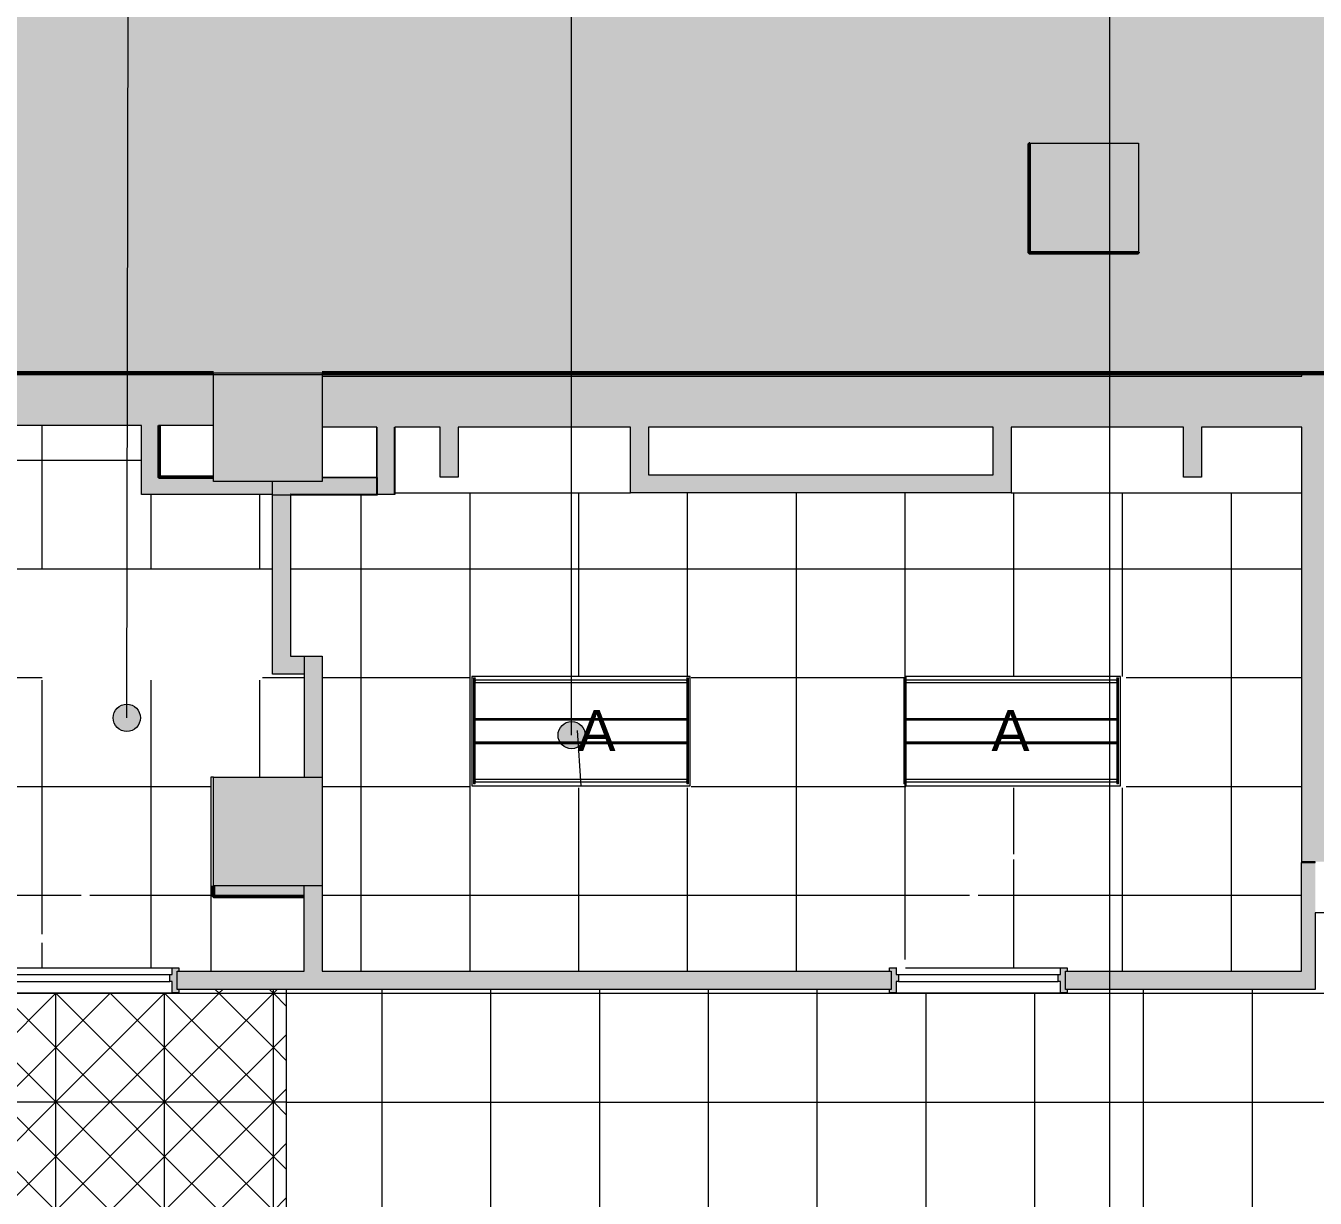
# Model space of a CAD drawing. Header units: inches. Extents: x 842 to 2283, y -56 to 1824.
# Drawn here: x 1234.9 to 1519.4, y 1228.4 to 1487 of the extents above; entities that cross this region are included whole.
import ezdxf

# ---------------------------------------------------------------- set-up
doc = ezdxf.new("R2010")
doc.units = ezdxf.units.IN
doc.header["$MEASUREMENT"] = 0
for name, color, linetype, lineweight in [('A-AREA-IDEN', 2, 'Continuous', 9), ('A-CLNG', 13, 'Continuous', 13), ('A-CLNG-PATT', 13, 'Continuous', 13), ('A-DETL-GENF', 92, 'Continuous', 9), ('A-DETL-THIN', 151, 'Continuous', 9), ('A-DOOR', 31, 'Continuous', 13), ('A-WALL-PATT', 111, 'Continuous', 13), ('E-LITE-EQPM', 33, 'Continuous', 13), ('E-LITE-EQPM-IDEN', 33, 'Continuous', 9), ('I-WALL', 2, 'Continuous', 13), ('Orbis - Background_dwg', 8, 'Continuous', 9), ('Orbis_AR$0$A-Wall-Exst', 7, 'Continuous', 9), ('Orbis_AR$0$TI_Grid_E957150$0$S-P1-COLS-CONC', 50, 'Continuous', 50), ('Orbis_AR$0$TI_Grid_E957150$0$S-P4-COLS-CONC', 50, 'Continuous', 50), ('Orbis_BB$0$A-Wall-Exst', 7, 'Continuous', 9), ('Orbis_BB$0$TI_Grid_E957150$0$S-02-COLS-CONC', 50, 'Continuous', 50), ('Orbis_BB$0$TI_Grid_E957150$0$S-04-COLS-CONC', 50, 'Continuous', 50), ('Orbis_BB$0$TI_Grid_E957150$0$S-05-COLS-CONC', 50, 'Continuous', 50), ('Orbis_BB$0$TI_Grid_E957150$0$S-06-COLS-CONC', 50, 'Continuous', 50), ('Orbis_BB$0$TI_Grid_E957150$0$S-07-COLS-CONC', 50, 'Continuous', 50), ('Orbis_BB$0$TI_Grid_E957150$0$S-08-COLS-CONC', 50, 'Continuous', 50), ('Orbis_BB$0$TI_Grid_E957150$0$S-09-COLS-CONC', 50, 'Continuous', 50), ('Orbis_BB$0$TI_Grid_E957150$0$S-11-COLS-CONC', 50, 'Continuous', 50), ('Orbis_BB$0$TI_Grid_E957150$0$S-12-COLS-CONC', 50, 'Continuous', 50), ('Orbis_BB$0$TI_Grid_E957150$0$S-P1-COLS-CONC', 50, 'Continuous', 50), ('Orbis_BB$0$TI_Grid_E957150$0$S-P1-COLS-CONC-PATT', 10, 'Continuous', 20), ('Orbis_BB$0$TI_Grid_E957150$0$S-P4-COLS-CONC', 50, 'Continuous', 50), ('S-COLS', 52, 'Continuous', 13)]:
    doc.layers.add(name, color=color, linetype=linetype, lineweight=lineweight)
doc.styles.add('Arial', font='arial.ttf', dxfattribs={"height": 9})

# ---------------------------------------------------------------- blocks, each defined once
blk = doc.blocks.new('Concrete-Rectangular-Column - 24 x 24-6914337-Level XX  RCP')
at = {"layer": 'S-COLS', "lineweight": 9}
blk.add_hatch(color=7, dxfattribs=at).paths.add_polyline_path([(-12, -12), (12, -12), (12, 12), (-12, 12)], flags=0)
at = {"layer": 'S-COLS', "color": 8, "lineweight": 20}
for p, q in [((-12, 12), (12, 12)), ((-12, -12), (-12, 12)), ((12, 12), (12, -12)), ((12, -12), (-12, -12))]:
    blk.add_line(p, q, dxfattribs=at)
blk = doc.blocks.new('Door - Single - Solid Door-7323219-Level XX  RCP')
at = {"layer": 'A-DOOR'}
h = blk.add_hatch(color=250, dxfattribs=at)
h.paths.add_polyline_path([(23.24, -2.66), (23.62, -2.66), (23.62, -1.91), (23.24, -1.91), (23.24, 2.09), (23.62, 2.09), (23.62, 2.84), (22.12, 2.84), (22.12, 1.34), (21.62, 1.34), (21.62, -0.16), (22.12, -0.16), (22.12, -2.66)], flags=0)
h.paths.add_polyline_path([(-14.13, -2.66), (-14.13, -0.16), (-13.63, -0.16), (-13.63, 1.34), (-14.13, 1.34), (-14.13, 2.84), (-15.63, 2.84), (-15.63, 2.09), (-15.26, 2.09), (-15.26, -1.91), (-15.63, -1.91), (-15.63, -2.66), (-15.26, -2.66)], flags=0)
at = {"layer": 'A-DOOR', "color": 8, "lineweight": 20}
for p, q in [((-15.63, 2.09), (-15.63, 2.84)), ((-15.63, 2.84), (-14.13, 2.84)), ((-14.13, 2.84), (-14.13, 1.34)), ((-14.13, 1.34), (-13.63, 1.34)), ((-13.63, 1.34), (-13.63, -0.16)), ((21.62, -0.16), (21.62, 1.34)), ((21.62, 1.34), (22.12, 1.34)), ((22.12, 1.34), (22.12, 2.84)), ((22.12, 2.84), (23.62, 2.84)), ((23.62, 2.84), (23.62, 2.09)), ((-15.63, -2.66), (-15.63, -1.91)), ((-14.13, -2.66), (-15.63, -2.66)), ((-13.63, -0.16), (-14.13, -0.16)), ((-14.13, -0.16), (-14.13, -2.66)), ((22.12, -0.16), (21.62, -0.16)), ((22.12, -2.66), (22.12, -0.16)), ((23.62, -2.66), (22.12, -2.66)), ((23.62, -1.91), (23.62, -2.66))]:
    blk.add_line(p, q, dxfattribs=at)
at = {"layer": 'A-DOOR', "lineweight": 9}
for p, q in [((-14.13, 2.84), (-14.01, 2.84)), ((-13.63, 1.34), (21.62, 1.34)), ((-12.06, 2.84), (22.12, 2.84)), ((-14.13, -2.66), (22.12, -2.66)), ((-13.63, -0.16), (21.62, -0.16))]:
    blk.add_line(p, q, dxfattribs=at)
blk = doc.blocks.new('Door - Single - Solid Door-7323271-Level XX  RCP')
at = {"layer": 'A-DOOR'}
h = blk.add_hatch(color=250, dxfattribs=at)
h.paths.add_polyline_path([(23.24, -2.66), (23.62, -2.66), (23.62, -1.91), (23.24, -1.91), (23.24, 2.09), (23.62, 2.09), (23.62, 2.84), (22.12, 2.84), (22.12, 1.34), (21.62, 1.34), (21.62, -0.16), (22.12, -0.16), (22.12, -2.66)], flags=0)
h.paths.add_polyline_path([(-15.63, -2.66), (-14.13, -2.66), (-14.13, -0.16), (-13.63, -0.16), (-13.63, 1.34), (-14.13, 1.34), (-14.13, 2.84), (-15.63, 2.84), (-15.63, 2.09), (-15.26, 2.09), (-15.26, -1.91), (-15.63, -1.91), (-15.63, -2.49)], flags=0)
at = {"layer": 'A-DOOR', "color": 8, "lineweight": 20}
for p, q in [((-15.63, 2.09), (-15.63, 2.84)), ((-15.63, 2.84), (-14.13, 2.84)), ((-14.13, 2.84), (-14.13, 1.34)), ((-14.13, 1.34), (-13.63, 1.34)), ((-13.63, 1.34), (-13.63, -0.16)), ((21.62, -0.16), (21.62, 1.34)), ((21.62, 1.34), (22.12, 1.34)), ((22.12, 1.34), (22.12, 2.84)), ((22.12, 2.84), (23.62, 2.84)), ((23.62, 2.84), (23.62, 2.09)), ((-15.63, -2.66), (-15.63, -1.91)), ((-14.13, -2.66), (-15.63, -2.66)), ((-13.63, -0.16), (-14.13, -0.16)), ((-14.13, -0.16), (-14.13, -2.66)), ((22.12, -0.16), (21.62, -0.16)), ((22.12, -2.66), (22.12, -0.16)), ((23.62, -2.66), (22.12, -2.66)), ((23.62, -1.91), (23.62, -2.66))]:
    blk.add_line(p, q, dxfattribs=at)
at = {"layer": 'A-DOOR', "lineweight": 9}
for p, q in [((-14.13, 2.84), (-14.01, 2.84)), ((-13.63, 1.34), (21.62, 1.34)), ((-12.06, 2.84), (22.12, 2.84)), ((-14.13, -2.66), (22.12, -2.66)), ((-13.63, -0.16), (21.62, -0.16))]:
    blk.add_line(p, q, dxfattribs=at)
blk = doc.blocks.new('L-Recessed-Axis-Day-Acrylic - 2 x 4-4558114-Level XX  RCP')
at = {"layer": 'E-LITE-EQPM', "lineweight": 9}
for p, q in [((-23.34, 11.7), (-23.7, 11.7)), ((-23.7, 11.64), (-23.7, 11.7)), ((-23.7, 11.7), (-23.7, 11.64)), ((-23.7, -11.64), (-23.7, 11.64)), ((-23.34, 11.64), (-23.34, 11.7)), ((-23.34, 11.7), (-23.34, 11.64)), ((-23.34, 11.64), (-23.34, -11.64)), ((23.7, 11.7), (23.34, 11.7)), ((23.34, 11.64), (23.34, 11.7)), ((23.34, 11.7), (23.34, 11.64)), ((23.34, -11.64), (23.34, 11.64)), ((23.7, 11.64), (23.7, 11.7)), ((23.7, 11.7), (23.7, 11.64)), ((23.7, 11.64), (23.7, -11.64)), ((23.34, 11.28), (-23.34, 11.28)), ((-23.34, 11.19), (-23.34, 11.22)), ((-23.34, 10.99), (-23.34, 11.19)), ((-23.34, 10.97), (-23.34, 10.99)), ((-23.34, 10.66), (23.34, 10.66)), ((23.34, 11.22), (23.34, 11.19)), ((23.34, 11.19), (23.34, 10.99)), ((23.34, 10.99), (23.34, 10.97)), ((-23.34, 2.76), (23.34, 2.76)), ((-23.34, 2.47), (23.34, 2.47)), ((23.34, 2.44), (-23.34, 2.44)), ((-23.34, -2.44), (23.34, -2.44)), ((-23.34, -2.47), (23.34, -2.47)), ((-23.34, -2.76), (23.34, -2.76)), ((-23.34, -10.66), (23.34, -10.66)), ((-23.34, -10.99), (-23.34, -10.97)), ((-23.34, -11.19), (-23.34, -10.99)), ((-23.34, -11.22), (-23.34, -11.19)), ((-23.34, -11.28), (23.34, -11.28)), ((23.34, -10.97), (23.34, -10.99)), ((23.34, -10.99), (23.34, -11.19)), ((23.34, -11.19), (23.34, -11.22)), ((-23.7, -11.64), (-23.7, -11.7)), ((-23.7, -11.7), (-23.7, -11.64)), ((-23.7, -11.7), (-23.34, -11.7)), ((-23.34, -11.64), (-23.34, -11.7)), ((-23.34, -11.7), (-23.34, -11.64)), ((23.34, -11.64), (23.34, -11.7)), ((23.34, -11.7), (23.34, -11.64)), ((23.34, -11.7), (23.7, -11.7)), ((23.7, -11.64), (23.7, -11.7)), ((23.7, -11.7), (23.7, -11.64))]:
    blk.add_line(p, q, dxfattribs=at)
blk = doc.blocks.new('L-Recessed-Axis-Day-Acrylic - 2 x 4-V1-Level XX  RCP')
at = {"layer": 'E-LITE-EQPM', "lineweight": 9}
for p, q in [((-23.34, 11.7), (-23.7, 11.7)), ((-23.7, 11.64), (-23.7, 11.65)), ((-23.7, -11.64), (-23.7, 11.64)), ((-23.34, 11.65), (-23.34, 11.64)), ((-23.34, 11.64), (-23.34, -11.64)), ((23.7, 11.7), (23.34, 11.7)), ((23.34, 11.64), (23.34, 11.7)), ((23.34, 11.7), (23.34, 11.64)), ((23.34, -11.64), (23.34, 11.64)), ((23.7, 11.64), (23.7, 11.7)), ((23.7, 11.7), (23.7, 11.64)), ((23.7, 11.64), (23.7, -11.64)), ((23.34, 11.28), (-23.34, 11.28)), ((-23.34, 11.19), (-23.34, 11.22)), ((-23.34, 10.99), (-23.34, 11.19)), ((-23.34, 10.97), (-23.34, 10.99)), ((-23.27, 10.66), (23.34, 10.66)), ((23.34, 11.22), (23.34, 11.19)), ((23.34, 11.19), (23.34, 10.99)), ((23.34, 10.99), (23.34, 10.97)), ((-23.27, 2.76), (23.34, 2.76)), ((-23.27, 2.47), (23.34, 2.47)), ((23.34, 2.44), (-23.27, 2.44)), ((-23.27, -2.44), (23.34, -2.44)), ((-23.27, -2.47), (23.34, -2.47)), ((-23.27, -2.76), (23.34, -2.76)), ((-23.34, -10.99), (-23.34, -10.97)), ((-23.34, -11.19), (-23.34, -10.99)), ((-23.34, -11.22), (-23.34, -11.19)), ((-23.34, -11.28), (23.34, -11.28)), ((-23.27, -10.66), (23.34, -10.66)), ((23.34, -10.97), (23.34, -10.99)), ((23.34, -10.99), (23.34, -11.19)), ((23.34, -11.19), (23.34, -11.22)), ((-23.7, -11.65), (-23.7, -11.64)), ((-23.7, -11.7), (-23.34, -11.7)), ((-23.34, -11.64), (-23.34, -11.65)), ((23.34, -11.64), (23.34, -11.7)), ((23.34, -11.7), (23.34, -11.64)), ((23.34, -11.7), (23.7, -11.7)), ((23.7, -11.64), (23.7, -11.7)), ((23.7, -11.7), (23.7, -11.64))]:
    blk.add_line(p, q, dxfattribs=at)
blk = doc.blocks.new('Orbis - Background_dwg__U51-7347730-Level XX  RCP')
at = {"layer": 'Orbis_BB$0$TI_Grid_E957150$0$S-12-COLS-CONC'}
for p, q in [((11984.66, 2100.91), (11984.66, 2103.21)), ((12004.66, 2100.91), (11984.66, 2100.91))]:
    blk.add_line(p, q, dxfattribs=at)
blk = doc.blocks.new('Orbis - Background_dwg_Orbis_BB-7347761-Level XX  RCP')
at = {"layer": 'Orbis_BB$0$A-Wall-Exst'}
h = blk.add_hatch(color=256, dxfattribs=at)
h.paths.add_polyline_path([(12344.66, 2108.54), (12344.66, 2108.91), (12240.66, 2108.91), (12240.66, 2208.41), (12344.66, 2208.41), (12344.66, 2208.79), (12240.04, 2208.79), (12240.04, 2108.54), (12333.85, 2108.54)], flags=0)
h.paths.add_polyline_path([(12224.74, 2215.66), (12224.79, 2215.66), (12224.79, 2216.04), (12344.66, 2216.04), (12344.66, 2216.41), (12008.66, 2216.41), (12008.66, 2215.66), (12202.66, 2215.66)], flags=0)
h.paths.add_polyline_path([(12659.79, 2215.91), (12687.66, 2215.91), (12687.66, 2216.41), (12368.66, 2216.41), (12368.66, 2215.91), (12650.03, 2215.91)], flags=0)
h.paths.add_polyline_path([(11973.4, 2216.04), (11984.66, 2216.04), (11984.66, 2216.41), (11868.66, 2216.41), (11868.66, 2243.04), (11860.83, 2243.04), (11860.83, 2267.04), (11868.66, 2267.04), (11868.66, 2506.91), (11860.66, 2506.91), (11860.66, 2290.92), (11858.66, 2290.92), (11858.66, 2518.92), (11853.66, 2518.92), (11853.66, 2283.92), (11860.66, 2283.92), (11860.66, 2235.92), (11648.66, 2235.92), (11648.66, 2242.91), (11640.66, 2242.91), (11640.66, 2235.54), (11868.29, 2235.54), (11868.29, 2216.04), (11972.54, 2216.04)], flags=0)
h.paths.add_polyline_path([(12548.66, 2522.91), (12663.66, 2522.91), (12663.66, 2530.91), (12380.66, 2530.91), (12380.66, 2522.91), (12524.66, 2522.91)], flags=0)
h.paths.add_polyline_path([(12020.66, 2522.91), (12332.66, 2522.91), (12332.66, 2530.91), (12020.66, 2530.91), (12020.66, 2530.54)], flags=0)
h = blk.add_hatch(color=256, dxfattribs=at)
h.paths.add_polyline_path([(12822.75, 1740.71), (12822.78, 1740.71), (12822.75, 1740.75)], flags=0)
h.paths.add_polyline_path([(12801.21, 1897.99), (12801.3, 1898), (12797.38, 1925.91)], flags=0)
h.paths.add_polyline_path([(12787.64, 2077.81), (12787.68, 2077.81), (12768.66, 2216.41), (12711.66, 2216.41), (12711.66, 2215.91), (12768.73, 2215.91), (12787.64, 2077.81)], flags=0)
h.paths.add_polyline_path([(12368.66, 2096.91), (12372.66, 2096.91), (12372.66, 2097.29), (12333.85, 2097.29), (12333.85, 2096.91), (12347.7, 2096.91)], flags=0)
h.paths.add_polyline_path([(12368.66, 2102.54), (12372.66, 2102.54), (12372.66, 2128.91), (12368.66, 2128.91), (12368.66, 2127.21), (12371.6, 2127.21), (12371.6, 2103.21), (12368.66, 2103.21)], flags=0)
h.paths.add_polyline_path([(12352.79, 2130.91), (12352.79, 2191.85), (12352.66, 2191.85), (12352.66, 2130.91)], flags=0)
h.paths.add_polyline_path([(12356.66, 2130.91), (12356.66, 2188.41), (12356.54, 2188.41), (12356.54, 2130.91)], flags=0)
h.paths.add_polyline_path([(12001.74, 2189.41), (12001.74, 2189.41), (12001.66, 2189.41)], flags=0)
h.paths.add_polyline_path([(12380.58, 2192.16), (12380.79, 2192.16), (12380.79, 2204.66), (12380.66, 2204.66), (12380.66, 2192.41), (12368.66, 2192.41), (12368.66, 2192.16), (12379.93, 2192.16)], flags=0)
h.paths.add_polyline_path([(12687.66, 2193.29), (12687.66, 2193.41), (12663.66, 2193.41), (12663.66, 2204.66), (12663.54, 2204.66), (12663.54, 2193.29), (12666.66, 2193.29)], flags=0)
h.paths.add_polyline_path([(12711.66, 2193.29), (12711.79, 2193.29), (12711.79, 2204.66), (12711.66, 2204.64)], flags=0)
h.paths.add_polyline_path([(11972.66, 2193.29), (11984.66, 2193.29), (11984.66, 2193.41), (11972.66, 2193.41), (11972.66, 2204.79), (11972.54, 2204.79), (11972.54, 2193.29)], flags=0)
h.paths.add_polyline_path([(11934.54, 2204.41), (11934.54, 2204.79), (11930.79, 2204.79), (11930.79, 2204.41)], flags=0)
h.paths.add_polyline_path([(11857.04, 2204.79), (11857.04, 2224.29), (11652.54, 2224.29), (11652.54, 2223.92), (11856.66, 2223.92), (11856.66, 2204.79)], flags=0)
h.paths.add_polyline_path([(11640.66, 2223.92), (11648.79, 2223.92), (11648.79, 2224.29), (11640.58, 2224.29), (11640.58, 2223.92)], flags=0)
h.paths.add_polyline_path([(11636.66, 2223.92), (11636.83, 2223.92), (11636.83, 2224.29), (11636.66, 2224.29)], flags=0)
h.paths.add_polyline_path([(11636.83, 2235.54), (11636.84, 2239.09), (11640.58, 2239.09), (11640.58, 2235.54), (11640.66, 2235.54), (11640.66, 2242.91), (11624.66, 2242.91), (11624.66, 2244.31), (11622.05, 2244.31), (11622.05, 2274.31), (11624.66, 2274.31), (11624.66, 2274.91), (11640.66, 2274.91), (11640.66, 2284.42), (11636.66, 2284.42), (11636.66, 2278.91), (11620.66, 2278.91), (11620.66, 2238.91), (11636.66, 2238.91), (11636.66, 2235.54)], flags=0)
at = {"layer": 'Orbis_BB$0$TI_Grid_E957150$0$S-P1-COLS-CONC-PATT', "lineweight": 9}
for points in [[(12164.66, 2242.91), (12188.66, 2242.91), (12188.66, 2243.04), (12164.77, 2243.04), (12164.77, 2266.91), (12164.66, 2266.91)], [(12000.77, 2100.91), (12004.66, 2100.91), (12004.66, 2103.21), (11984.66, 2103.21), (11984.66, 2100.91)]]:
    blk.add_hatch(color=7, dxfattribs=at).paths.add_polyline_path(points, flags=0)
at = {"layer": 'Orbis_BB$0$A-Wall-Exst', "color": 50, "lineweight": 50}
for p, q in [((12001.66, 2189.41), (12001.74, 2189.41)), ((11988.66, 2100.91), (11984.66, 2100.91))]:
    blk.add_line(p, q, dxfattribs=at)
at = {"layer": 'Orbis_BB$0$A-Wall-Exst', "color": 50, "lineweight": 50, "flags": 128}
for points in [[(11984.66, 2216.41), (11868.66, 2216.41), (11868.66, 2227.92), (11868.66, 2243.04)], [(12344.66, 2216.04), (12344.66, 2216.41), (12240.66, 2216.41), (12008.66, 2216.41)], [(11984.66, 2193.41), (11972.66, 2193.41), (11972.66, 2204.79)]]:
    blk.add_lwpolyline(points, dxfattribs=at)
at = {"layer": 'Orbis_BB$0$TI_Grid_E957150$0$S-02-COLS-CONC', "flags": 128}
blk.add_lwpolyline([(11984.66, 2103.21), (11984.66, 2100.91), (12004.66, 2100.91)], dxfattribs=at)
at = {"layer": 'Orbis_BB$0$TI_Grid_E957150$0$S-04-COLS-CONC', "flags": 128}
blk.add_lwpolyline([(11984.66, 2103.21), (11984.66, 2100.91), (12004.66, 2100.91)], dxfattribs=at)
at = {"layer": 'Orbis_BB$0$TI_Grid_E957150$0$S-05-COLS-CONC', "flags": 128}
blk.add_lwpolyline([(11984.66, 2103.21), (11984.66, 2100.91), (12004.66, 2100.91)], dxfattribs=at)
at = {"layer": 'Orbis_BB$0$TI_Grid_E957150$0$S-06-COLS-CONC', "flags": 128}
blk.add_lwpolyline([(11984.66, 2103.21), (11984.66, 2100.91), (12004.66, 2100.91)], dxfattribs=at)
at = {"layer": 'Orbis_BB$0$TI_Grid_E957150$0$S-07-COLS-CONC', "flags": 128}
blk.add_lwpolyline([(11984.66, 2103.21), (11984.66, 2100.91), (12004.66, 2100.91)], dxfattribs=at)
at = {"layer": 'Orbis_BB$0$TI_Grid_E957150$0$S-08-COLS-CONC', "flags": 128}
blk.add_lwpolyline([(11984.66, 2103.21), (11984.66, 2100.91), (12004.66, 2100.91)], dxfattribs=at)
at = {"layer": 'Orbis_BB$0$TI_Grid_E957150$0$S-09-COLS-CONC', "flags": 128}
blk.add_lwpolyline([(11984.66, 2103.21), (11984.66, 2100.91), (12004.66, 2100.91)], dxfattribs=at)
at = {"layer": 'Orbis_BB$0$TI_Grid_E957150$0$S-11-COLS-CONC'}
for p, q in [((11984.66, 2100.91), (11984.66, 2103.21)), ((12004.66, 2100.91), (11984.66, 2100.91))]:
    blk.add_line(p, q, dxfattribs=at)
at = {"layer": 'Orbis_BB$0$TI_Grid_E957150$0$S-P1-COLS-CONC', "flags": 128}
for points in [[(12164.77, 2266.91), (12164.66, 2266.91), (12164.66, 2242.91), (12188.66, 2242.91), (12188.66, 2243.04)], [(11984.66, 2103.21), (11984.66, 2100.91), (12004.66, 2100.91)]]:
    blk.add_lwpolyline(points, dxfattribs=at)
at = {"layer": 'Orbis_BB$0$TI_Grid_E957150$0$S-P4-COLS-CONC'}
blk.add_line((12188.66, 2243.04), (12188.66, 2242.91), dxfattribs=at)
at = {"layer": 'Orbis_BB$0$TI_Grid_E957150$0$S-P4-COLS-CONC', "flags": 128}
for points in [[(12188.66, 2242.91), (12164.66, 2242.91), (12164.66, 2266.91), (12164.77, 2266.91)], [(12004.66, 2100.91), (11984.66, 2100.91), (11984.66, 2103.21)]]:
    blk.add_lwpolyline(points, dxfattribs=at)
blk.add_blockref('Orbis - Background_dwg__U51-7347730-Level XX  RCP', (0, 0))
blk = doc.blocks.new('Orbis - Background_dwg-7329766-Level XX  RCP')
at = {"layer": 'Orbis_AR$0$A-Wall-Exst', "color": 50, "lineweight": 50}
for p, q in [((1516.5, 1391.05), (1516.37, 1391.05)), ((1280.37, 1294.97), (1276.37, 1294.97))]:
    blk.add_line(p, q, dxfattribs=at)
at = {"layer": 'Orbis_AR$0$TI_Grid_E957150$0$S-P1-COLS-CONC', "flags": 128}
blk.add_lwpolyline([(1276.37, 1297.28), (1276.37, 1294.97), (1296.37, 1294.97)], dxfattribs=at)
at = {"layer": 'Orbis_AR$0$TI_Grid_E957150$0$S-P4-COLS-CONC', "flags": 128}
blk.add_lwpolyline([(1296.37, 1294.97), (1276.37, 1294.97), (1276.37, 1297.28)], dxfattribs=at)
blk.add_blockref('Orbis - Background_dwg_Orbis_BB-7347761-Level XX  RCP', (-10708.29, -805.94))

msp = doc.modelspace()

# ---------------------------------------------------------------- hatches: boundary and pattern name
at = {"layer": 'A-AREA-IDEN'}
h = msp.add_hatch(color=256, dxfattribs=at)
edge = h.paths.add_edge_path(flags=0)
edge.add_arc((1257.23, 1334.36), 3, 0, 360)
h = msp.add_hatch(color=256, dxfattribs=at)
edge = h.paths.add_edge_path(flags=0)
edge.add_arc((1355.38, 1330.55), 3, 0, 360)
at = {"layer": 'A-CLNG-PATT'}
h = msp.add_hatch(dxfattribs=at)
h.set_pattern_fill('FP1_12', color=256, style=0, pattern_type=2)
h.set_pattern_definition([(90, (1262.56, 1343.224), (24, -1e-15), []), (0, (1262.56, 1343.224), (0, -24), [])])
h.paths.add_polyline_path([(1275.75, 1278.47), (1275.75, 1321.28), (1296.37, 1321.28), (1296.37, 1343.97), (1289.37, 1343.97), (1289.37, 1383.6), (1260.5, 1383.6), (1260.5, 1398.85), (1226.25, 1398.85), (1226.25, 1278.47), (1229.5, 1278.47), (1229.5, 1279.22), (1231.12, 1279.22), (1256.58, 1304.68), (1257.55, 1303.71), (1233.06, 1279.22), (1268.75, 1279.22), (1268.75, 1278.47)], flags=0)
h.paths.add_polyline_path([(1265.1, 1342.66), (1238.56, 1342.66), (1238.56, 1367.22), (1287.18, 1367.22), (1287.18, 1342.66), (1275.75, 1342.66)], flags=0)
h = msp.add_hatch(dxfattribs=at)
h.set_pattern_fill('FP1_1', color=256, style=0, pattern_type=2)
h.set_pattern_definition([(0, (1404.947, 1343.224), (0, -24), []), (270, (1404.947, 1343.224), (-24, -1e-15), [])])
h.paths.add_polyline_path([(1425.5, 1278.47), (1425.5, 1279.22), (1427.12, 1279.22), (1452.58, 1304.68), (1453.55, 1303.71), (1429.06, 1279.22), (1464.75, 1279.22), (1464.75, 1278.47), (1516.45, 1278.47), (1516.45, 1383.97), (1316.37, 1383.97), (1316.37, 1383.6), (1312.5, 1383.6), (1312.5, 1383.48), (1293.45, 1383.48), (1293.45, 1347.97), (1300.37, 1347.97), (1300.37, 1278.47), (1349.68, 1278.47)], flags=0)
h.paths.add_polyline_path([(1333.82, 1318.94), (1333.1, 1318.94), (1333.1, 1343.51), (1381.73, 1343.51), (1381.73, 1318.94), (1339.11, 1318.94)], flags=0)
h.paths.add_polyline_path([(1477.73, 1318.94), (1429.1, 1318.94), (1429.1, 1343.51), (1477.73, 1343.51)], flags=0)
h = msp.add_hatch(dxfattribs=at)
h.set_pattern_fill('FP1_9', color=256, style=0, pattern_type=2)
h.set_pattern_definition([(0, (1505.56, 1153.602), (0, -24), []), (270, (1505.56, 1153.602), (-24, -1e-15), [])])
h.paths.add_polyline_path([(1296.48, 1016.92), (1611.35, 1016.92), (1611.35, 1212.97), (1601.87, 1212.97), (1601.87, 1201.45), (1553.25, 1201.45), (1553.25, 1212.97), (1457.87, 1212.97), (1457.87, 1201.45), (1409.25, 1201.45), (1409.25, 1212.97), (1313.56, 1212.97), (1313.56, 1201.32), (1292.48, 1201.32), (1292.48, 1106.01), (1313.97, 1106.01), (1313.97, 1081.45), (1292.48, 1081.45), (1292.48, 1050.1), (1296.48, 1050.1), (1296.48, 1031.3)], flags=0)
h.paths.add_polyline_path([(1776.42, 1016.92), (1776.42, 1273.6), (1669.54, 1273.6), (1669.54, 1084.31), (1722.73, 1016.92), (1772.58, 1016.92)], flags=0)
h.paths.add_polyline_path([(1718.9, 1016.92), (1666.54, 1083.27), (1666.54, 1273.6), (1625.56, 1273.6), (1625.56, 1291.35), (1519.45, 1291.35), (1519.45, 1274.47), (1464.75, 1274.47), (1464.75, 1273.72), (1425.5, 1273.72), (1425.5, 1274.47), (1292.48, 1274.47), (1292.48, 1225.88), (1313.56, 1225.88), (1313.56, 1215.97), (1409.25, 1215.97), (1409.25, 1226.01), (1457.87, 1226.01), (1457.87, 1215.97), (1553.25, 1215.97), (1553.25, 1226.01), (1601.87, 1226.01), (1601.87, 1215.97), (1614.35, 1215.97), (1614.35, 1016.92), (1702.03, 1016.92)], flags=0)
h.paths.add_polyline_path([(1735.57, 1057.62), (1721.45, 1057.62), (1721.45, 1081.45), (1697.25, 1081.45), (1697.25, 1106.01), (1745.87, 1106.01), (1745.87, 1081.83), (1769.66, 1081.83), (1769.66, 1057.62), (1740.86, 1057.62)], flags=0)
h.paths.add_polyline_path([(1381.4, 1080.62), (1337.45, 1080.62), (1337.45, 1104.83), (1385.66, 1104.83), (1385.66, 1080.62)], flags=0)
h.paths.add_polyline_path([(1571.7, 1081.45), (1553.25, 1081.45), (1553.25, 1106.01), (1601.87, 1106.01), (1601.87, 1081.45), (1576.99, 1081.45)], flags=0)
h.paths.add_polyline_path([(1428.98, 1081.45), (1409.25, 1081.45), (1409.25, 1106.01), (1457.87, 1106.01), (1457.87, 1081.45), (1433.45, 1081.45)], flags=0)
h.paths.add_polyline_path([(1735.57, 1129.62), (1721.45, 1129.62), (1721.45, 1153.83), (1769.66, 1153.83), (1769.66, 1129.62), (1740.86, 1129.62)], flags=0)
h.paths.add_polyline_path([(1529.45, 1152.62), (1529.45, 1176.83), (1577.66, 1176.83), (1577.66, 1152.62), (1534.7, 1152.62)], flags=0)
h.paths.add_polyline_path([(1450.12, 1152.62), (1433.45, 1152.62), (1433.45, 1176.83), (1481.66, 1176.83), (1481.66, 1152.62), (1455.41, 1152.62)], flags=0)
h.paths.add_polyline_path([(1339.11, 1152.62), (1337.45, 1152.62), (1337.45, 1176.83), (1385.66, 1176.83), (1385.66, 1152.62), (1344.4, 1152.62)], flags=0)
h.paths.add_polyline_path([(1745.87, 1201.45), (1697.25, 1201.45), (1697.25, 1226.01), (1745.87, 1226.01), (1745.87, 1225.1)], flags=0)
h.paths.add_polyline_path([(1730.29, 1226.37), (1721.45, 1226.37), (1721.45, 1250.58), (1769.66, 1250.58), (1769.66, 1226.37), (1735.57, 1226.37)], flags=0)
h = msp.add_hatch(dxfattribs=at)
h.set_pattern_fill('FP1_14', color=256, style=0, pattern_type=2)
h.set_pattern_definition([(90, (1241.56, 1153.602), (24, -24), []), (90, (1265.56, 1153.602), (24, -24), []), (0, (1241.56, 1153.602), (0, -24), []), (0, (1241.56, 1177.602), (0, -24), []), (45, (1241.559, 1153.602), (0, -24.0006), [33.941, 0, 0, 0]), (45, (1253.559, 1153.602), (0, -24.0006), [16.971, -16.971]), (45, (1241.559, 1165.602), (0, -24.0006), [16.971, -16.971]), (315, (1241.559, 1165.602), (0, -24.0006), [16.971, -16.971]), (315, (1253.559, 1177.602), (0, -24.0006), [16.971, -16.971]), (315, (1241.559, 1177.602), (0, -24.0006), [33.941, 0, 0, 0])])
h.paths.add_polyline_path([(1288.7, 1041.22), (1289.48, 1041.22), (1289.48, 1215.97), (1292.48, 1215.97), (1292.48, 1274.47), (1268.75, 1274.47), (1268.75, 1273.72), (1229.5, 1273.72), (1229.5, 1274.47), (1222.5, 1274.47), (1222.5, 1244.87), (1157.97, 1272.71), (1157.97, 1274.47), (1153.88, 1274.47), (1153.88, 1041.22), (1265.1, 1041.22)], flags=0)
at = {"layer": 'A-DETL-GENF'}
h = msp.add_hatch(color=9, dxfattribs=at)
h.paths.add_polyline_path([(1688, -9.77), (2180.09, -9.77), (2180.09, 282.04), (2178.37, 282.04), (2178.37, 269.98), (2160.37, 269.98), (2160.37, 281.98), (2145.5, 281.98), (2145.5, 222.1), (2148.37, 222.1), (2148.37, 48.98), (1645.98, 48.98), (1645.98, 56.98), (1645.87, 56.98), (1645.87, 67.98), (1645.98, 68), (1645.98, 68.19), (1645.71, 68.23), (1643.24, 68.89), (1642.84, 69.08), (1642.63, 69.12), (1642.36, 69.3), (1640.87, 69.99), (1639.47, 70.98), (1636.37, 70.98), (1636.37, 74.07), (1635.38, 75.48), (1634.68, 76.98), (1634.51, 77.24), (1634.47, 77.43), (1634.27, 77.85), (1633.6, 80.38), (1633.38, 83.07), (1633.6, 85.59), (1634.27, 88.11), (1635.38, 90.48), (1636.37, 91.9), (1636.37, 94.98), (1639.44, 94.98), (1640.87, 95.97), (1643.24, 97.08), (1645.98, 97.77), (1645.98, 97.98), (1645.87, 97.98), (1645.87, 207.29), (1645.98, 207.29), (1645.98, 208.97), (1636.37, 208.97), (1636.37, 239.19), (1645.87, 239.19), (1645.87, 593.98), (1179.62, 593.98), (1179.62, 528.98), (842.21, 528.98), (842.21, -9.77), (1603.42, -9.77)], flags=0)
h.paths.add_polyline_path([(1439.37, 58.98), (1435.75, 59.1), (1357.37, 59.1), (1357.37, 54.98), (1402.37, 54.98), (1402.37, 58.98), (1435.75, 58.98)], flags=0)
h.paths.add_polyline_path([(1357.37, 47.98), (1350.37, 47.98), (1350.37, 122.98), (1361, 122.98), (1361, 62.73), (1439.37, 62.73), (1439.37, 51.98), (1409.37, 51.98), (1409.37, 47.98), (1402.37, 47.98)], flags=0)
h.paths.add_polyline_path([(928.37, 67.98), (928.24, 68), (925.84, 68.21), (923.32, 68.89), (922.97, 69.05), (922.63, 69.12), (922.17, 69.42), (920.95, 69.99), (919.55, 70.98), (916.37, 70.98), (916.37, 74.18), (915.46, 75.48), (914.94, 76.59), (914.49, 77.34), (914.35, 77.85), (913.68, 80.38), (913.45, 82.58), (913.39, 83.07), (913.51, 83.68), (913.68, 85.59), (914.52, 88.72), (914.92, 89.32), (915.46, 90.48), (916.37, 91.79), (916.37, 94.98), (919.52, 94.98), (920.95, 95.97), (922.25, 96.58), (922.63, 96.83), (922.91, 96.89), (923.32, 97.08), (925.84, 97.76), (928.54, 97.98), (931.05, 97.76), (933.58, 97.08), (935.95, 95.97), (937.37, 94.98), (940.37, 94.98), (940.37, 92.01), (941.44, 90.48), (942.54, 88.11), (943.22, 85.59), (943.45, 82.98), (943.22, 80.38), (942.54, 77.85), (941.44, 75.48), (940.37, 73.96), (940.37, 70.98), (937.35, 70.98), (935.95, 69.99), (933.58, 68.89), (931.05, 68.21), (928.38, 67.98)], flags=0)
h.paths.add_polyline_path([(1288.37, 67.98), (1288.3, 67.99), (1285.77, 68.21), (1283.24, 68.89), (1282.84, 69.08), (1282.63, 69.12), (1282.36, 69.3), (1280.87, 69.99), (1279.47, 70.98), (1276.37, 70.98), (1276.37, 74.07), (1275.38, 75.48), (1274.68, 76.98), (1274.51, 77.24), (1274.47, 77.43), (1274.27, 77.85), (1273.6, 80.38), (1273.38, 83.07), (1273.6, 85.59), (1274.27, 88.11), (1275.38, 90.48), (1276.37, 91.9), (1276.37, 94.98), (1279.44, 94.98), (1280.87, 95.97), (1283.24, 97.08), (1285.77, 97.76), (1288.46, 97.98), (1290.97, 97.76), (1293.5, 97.08), (1295.87, 95.97), (1297.3, 94.98), (1300.37, 94.98), (1300.37, 91.9), (1301.36, 90.48), (1302.47, 88.11), (1303.14, 85.59), (1303.37, 82.97), (1303.14, 80.38), (1302.47, 77.85), (1302.27, 77.43), (1302.23, 77.24), (1302.06, 76.98), (1301.36, 75.48), (1300.37, 74.07), (1300.37, 70.98), (1297.27, 70.98), (1295.87, 69.99), (1294.38, 69.3), (1294.11, 69.12), (1293.9, 69.08), (1293.5, 68.89), (1290.97, 68.21), (1288.41, 67.98)], flags=0)
h.paths.add_polyline_path([(916.37, 208.97), (916.37, 209.19), (916.15, 209.19), (916.15, 239.19), (940.15, 239.19), (940.15, 238.97), (940.37, 238.97), (940.37, 208.97), (940.15, 208.97)], flags=0)
h.paths.add_polyline_path([(1288.06, 208.97), (1276.37, 208.97), (1276.37, 239.19), (1300.37, 239.19), (1300.37, 208.97)], flags=0)
h.paths.add_polyline_path([(844.25, 593.97), (935.62, 593.98), (935.62, 598.98), (937.62, 598.98), (937.62, 740.22), (867.12, 740.22), (867.12, 647.48), (844.25, 647.48), (844.25, 623.98), (893.25, 623.98), (893.25, 598.98), (895.62, 598.98), (895.62, 593.98), (888.25, 593.98), (888.25, 612.48), (844.25, 612.48), (844.25, 593.98), (842.21, 593.97)], flags=0)
h.paths.add_polyline_path([(1209.87, 596.98), (1247.87, 596.98), (1247.87, 605.72), (1209.87, 605.72), (1209.87, 598.98)], flags=0)
h.paths.add_polyline_path([(1010.87, 596.98), (1010.87, 605.72), (972.87, 605.72), (972.87, 596.98)], flags=0)
h.paths.add_polyline_path([(1389.12, 598.98), (1389.12, 706.97), (1380.37, 706.97), (1380.37, 736.97), (1390.37, 736.97), (1390.37, 820.98), (1388.37, 820.98), (1388.37, 825.98), (1390.37, 825.98), (1390.37, 913.99), (1377.37, 913.99), (1377.37, 951.98), (1290.37, 951.98), (1290.37, 913.99), (1277.37, 913.99), (1277.37, 891.98), (1272.12, 891.98), (1272.12, 934.97), (1179.87, 934.97), (1179.87, 891.98), (1167.87, 891.98), (1167.87, 845.98), (1179.87, 845.98), (1179.87, 787.98), (1167.87, 787.98), (1167.87, 741.98), (1179.87, 741.98), (1179.87, 683.98), (1167.87, 683.98), (1167.87, 637.98), (1179.87, 637.98), (1179.87, 610.97), (1277.87, 610.97), (1277.87, 820.73), (1272.12, 820.73), (1272.12, 845.98), (1277.37, 845.98), (1277.37, 825.98), (1348.37, 825.98), (1348.37, 820.98), (1283.12, 820.98), (1283.12, 598.98), (1349.68, 598.98)], flags=0)
h.paths.add_polyline_path([(1497.62, 598.98), (1636.37, 598.98), (1636.37, 626.3), (1660.37, 626.3), (1660.37, 598.98), (1669.37, 598.98), (1669.37, 946.98), (1553.37, 946.98), (1553.37, 951.98), (1513.37, 951.98), (1513.37, 946.98), (1506.37, 946.97), (1506.37, 916.97), (1496.37, 916.97), (1496.37, 736.97), (1506.37, 736.97), (1506.37, 706.97), (1497.62, 706.97), (1497.62, 599.23)], flags=0)
h.paths.add_polyline_path([(1492.37, 599.23), (1492.37, 701.72), (1394.37, 701.72), (1394.37, 599.23), (1488.78, 599.23)], flags=0)
h.paths.add_polyline_path([(1010.87, 610.97), (1040.87, 610.97), (1040.87, 637.98), (1052.87, 637.98), (1052.87, 683.98), (1040.87, 683.98), (1040.87, 741.98), (1052.87, 741.98), (1052.87, 787.98), (1040.87, 787.98), (1040.87, 845.98), (1052.87, 845.98), (1052.87, 891.98), (1040.87, 891.98), (1040.87, 918.98), (942.87, 918.98), (942.87, 610.97), (972.87, 610.97)], flags=0)
h.paths.add_polyline_path([(844.25, 616.48), (888.25, 616.48), (888.25, 619.98), (844.25, 619.98)], flags=0)
h.paths.add_polyline_path([(842.21, 652.48), (862.12, 652.48), (862.12, 745.22), (891.62, 745.22), (891.62, 840.22), (857.37, 840.22), (857.37, 845.22), (919.37, 845.22), (919.37, 947.22), (842.21, 947.22), (842.21, 671.78)], flags=0)
h.paths.add_polyline_path([(1492.1, 706.97), (1492.37, 706.97), (1492.37, 730.73), (1394.37, 730.73), (1394.37, 706.97), (1490.37, 706.97)], flags=0)
h.paths.add_polyline_path([(1490.37, 735.98), (1490.37, 945.98), (1488.37, 945.98), (1488.37, 951.98), (1448.37, 951.98), (1448.37, 945.98), (1396.37, 945.98), (1396.37, 735.98), (1460.42, 735.98)], flags=0)
h.paths.add_polyline_path([(896.62, 745.22), (898.37, 745.22), (898.37, 840.22), (896.62, 840.22), (896.62, 745.47)], flags=0)
h.paths.add_polyline_path([(931.34, 745.47), (937.62, 745.47), (937.62, 839.97), (903.62, 839.97), (903.62, 745.47), (919.37, 745.47)], flags=0)
h.paths.add_polyline_path([(923.37, 845.22), (937.62, 845.22), (937.62, 924.23), (1040.87, 924.23), (1040.87, 934.97), (1010.87, 934.97), (1010.87, 949.22), (972.87, 949.22), (972.87, 934.97), (942.87, 934.97), (942.87, 949.22), (923.37, 949.22), (923.37, 846.56)], flags=0)
h.paths.add_polyline_path([(1636.37, 916.97), (1636.37, 946.97), (1660.37, 946.97), (1660.37, 916.97), (1639.53, 916.97)], flags=0)
h.paths.add_polyline_path([(1277.87, 916.99), (1287.37, 916.99), (1287.37, 948.98), (1277.87, 948.98), (1277.87, 934.97), (1277.37, 934.97), (1277.37, 916.99)], flags=0)
h.paths.add_polyline_path([(1209.87, 940.23), (1247.87, 940.23), (1247.87, 948.98), (1209.87, 948.98)], flags=0)
h.paths.add_polyline_path([(1382.36, 946.99), (1394.37, 946.99), (1394.37, 948.98), (1380.37, 948.98), (1380.37, 946.99)], flags=0)
h.paths.add_polyline_path([(1150.88, 1041.22), (1150.88, 1213.6), (932.37, 1213.6), (932.37, 1120.66), (933.12, 1120.66), (933.12, 1119.16), (931.62, 1119.16), (931.62, 1118.66), (929.12, 1118.66), (929.12, 1119.16), (927.62, 1119.16), (927.62, 1120.66), (928.37, 1120.66), (928.37, 1292.47), (913.87, 1292.47), (913.87, 1327.47), (928.54, 1327.47), (928.54, 1417.98), (928.37, 1417.98), (928.37, 1432.97), (912.37, 1432.97), (912.37, 1472.97), (928.37, 1472.97), (928.37, 1478.48), (940.37, 1478.48), (940.37, 1429.98), (1152.37, 1429.98), (1152.37, 1477.98), (1145.37, 1477.98), (1145.37, 1712.98), (940.37, 1712.98), (940.37, 1700.97), (916.37, 1700.97), (916.37, 1712.98), (842.21, 1712.98), (842.21, 1041.22), (928.37, 1041.22), (928.37, 1045.29), (927.62, 1045.29), (927.62, 1046.79), (929.12, 1046.79), (929.12, 1047.29), (931.62, 1047.29), (931.62, 1046.79), (933.12, 1046.79), (933.12, 1045.29), (932.37, 1045.29), (932.37, 1041.22), (1147.88, 1041.22)], flags=0)
h.paths.add_polyline_path([(1082.22, 1184.81), (1082.22, 1184.81), (1083, 1184.99)], flags=0)
h.paths.add_polyline_path([(1011.37, 1217.35), (1150.88, 1217.35), (1150.88, 1398.85), (1148.37, 1398.85), (1148.37, 1417.98), (944.25, 1417.98), (944.25, 1327.47), (944.45, 1327.47), (944.45, 1292.47), (944.25, 1292.47), (944.25, 1217.35), (981.58, 1217.35)], flags=0)
h.paths.add_polyline_path([(932.53, 1217.35), (940.5, 1217.35), (940.5, 1292.47), (932.37, 1292.47), (932.37, 1217.35)], flags=0)
h.paths.add_polyline_path([(940.37, 1319.16), (940.45, 1319.16), (940.45, 1324.47), (940.37, 1324.47), (940.37, 1324.41)], flags=0)
h.paths.add_polyline_path([(940.45, 1327.47), (940.5, 1327.47), (940.5, 1417.98), (932.29, 1417.98), (932.29, 1327.47)], flags=0)
h.paths.add_polyline_path([(1151.06, 1410.1), (1153.88, 1410.1), (1153.88, 1418.36), (1150.88, 1418.36), (1150.88, 1410.1)], flags=0)
h.paths.add_polyline_path([(2026.31, 1410.47), (2059.94, 1410.47), (2028.24, 1641.93), (2004.53, 1724.6), (2003.37, 1724.6), (2003.37, 1700.97), (1955.37, 1700.97), (1955.37, 1712.97), (1840.37, 1712.97), (1840.37, 1700.97), (1816.37, 1700.97), (1816.37, 1712.98), (1672.37, 1712.98), (1672.37, 1700.97), (1624.37, 1700.97), (1624.37, 1712.98), (1480.37, 1712.98), (1480.37, 1700.97), (1456.37, 1700.97), (1456.37, 1712.98), (1312.37, 1712.98), (1312.37, 1700.97), (1264.37, 1700.97), (1264.37, 1712.98), (1176.37, 1712.98), (1176.37, 1700.97), (1160.37, 1700.97), (1160.37, 1461.1), (1176.54, 1461.1), (1176.54, 1437.1), (1176.37, 1437.1), (1176.37, 1436.97), (1160.37, 1436.97), (1160.37, 1410.47), (2007.37, 1410.47)], flags=0)
h.paths.add_polyline_path([(1480.37, 1436.97), (1456.37, 1436.97), (1456.37, 1460.97), (1456.48, 1460.97), (1456.48, 1461.1), (1480.48, 1461.1), (1480.48, 1437.1), (1480.37, 1437.1)], flags=0)
h.paths.add_polyline_path([(1152.37, 1484.98), (1152.37, 1712.98), (1150.37, 1712.98), (1150.37, 1484.98), (1150.88, 1484.98)], flags=0)
h.paths.add_polyline_path([(1649.71, 1541.91), (1636.37, 1541.91), (1636.37, 1565.97), (1660.37, 1565.97), (1660.37, 1541.91)], flags=0)
h.paths.add_polyline_path([(1998.26, 1541.91), (1974.26, 1541.91), (1974.26, 1565.91), (1974.37, 1565.91), (1974.37, 1565.97), (1998.37, 1565.97), (1998.37, 1541.97), (1998.26, 1541.97)], flags=0)
h.paths.add_polyline_path([(1276.37, 1541.91), (1276.37, 1565.97), (1300.37, 1565.97), (1300.37, 1541.91)], flags=0)
at = {"layer": 'A-WALL-PATT', "lineweight": 9}
for points in [[(1276.37, 1398.85), (1276.37, 1410.1), (1160, 1410.1), (1160, 1398.85), (1265.1, 1398.85)], [(1300.37, 1398.47), (1516.5, 1398.47), (1516.5, 1409.72), (1300.37, 1409.72)], [(1636.37, 1402.85), (1636.37, 1410.1), (1516.5, 1410.1), (1516.5, 1402.85), (1603.42, 1402.85)], [(1516.5, 1302.6), (1531.75, 1302.6), (1531.75, 1402.85), (1516.5, 1402.85), (1516.5, 1308.16)], [(1260.5, 1383.6), (1264.25, 1383.6), (1264.25, 1398.85), (1260.5, 1398.85), (1260.5, 1387.35)], [(1316.25, 1383.6), (1316.37, 1383.6), (1316.37, 1398.47), (1312.37, 1398.47), (1312.4, 1387.35), (1312.5, 1387.35), (1315.87, 1383.97)], [(1330.37, 1387.47), (1330.37, 1398.47), (1326.37, 1398.47), (1326.37, 1387.47)], [(1368.37, 1387.97), (1372.37, 1387.97), (1372.37, 1398.47), (1368.37, 1398.47), (1368.37, 1388.17)], [(1452.37, 1387.97), (1452.37, 1398.47), (1448.37, 1398.47), (1448.37, 1387.97)], [(1490.37, 1387.47), (1494.37, 1387.47), (1494.37, 1398.47), (1490.37, 1398.47)], [(1452.37, 1383.97), (1452.37, 1387.97), (1368.37, 1387.97), (1368.37, 1383.97), (1448.37, 1383.97)], [(1289.37, 1343.97), (1293.37, 1343.97), (1293.37, 1383.6), (1289.37, 1383.6), (1289.37, 1363.53)], [(1293.45, 1343.97), (1296.37, 1343.97), (1296.37, 1347.97), (1293.37, 1347.97), (1293.37, 1343.97)], [(1519.45, 1274.47), (1519.45, 1302.47), (1516.45, 1302.47), (1516.45, 1274.47), (1518.84, 1274.47)]]:
    msp.add_hatch(color=7, dxfattribs=at).paths.add_polyline_path(points, flags=0)
h = msp.add_hatch(color=7, dxfattribs=at)
h.paths.add_polyline_path([(1264.25, 1383.6), (1289.37, 1383.6), (1312.5, 1387.35), (1300.37, 1387.35), (1300.37, 1386.47), (1276.37, 1386.47), (1276.37, 1387.35), (1264.25, 1387.35), (1264.25, 1386.4)], flags=0)
h.paths.add_polyline_path([(1316.25, 1383.6), (1312.5, 1387.35), (1312.5, 1383.6)], flags=0)
h = msp.add_hatch(color=7, dxfattribs=at)
h.paths.add_polyline_path([(1293.54, 1383.48), (1312.5, 1383.48), (1312.5, 1387.35), (1289.37, 1383.6), (1293.37, 1383.6), (1293.37, 1383.48), (1293.45, 1383.48)], flags=0)
h.paths.add_polyline_path([(1312.5, 1387.35), (1312.4, 1387.35), (1312.37, 1387.48), (1300.37, 1387.48), (1300.37, 1387.35), (1312.37, 1387.35)], flags=0)
h = msp.add_hatch(color=7, dxfattribs=at)
h.paths.add_polyline_path([(1300.37, 1278.47), (1300.37, 1297.28), (1296.37, 1297.28), (1296.37, 1278.47)], flags=0)
h.paths.add_polyline_path([(1296.37, 1321.28), (1300.37, 1321.28), (1300.37, 1347.97), (1296.37, 1347.97), (1296.37, 1343.51)], flags=0)
h = msp.add_hatch(color=7, dxfattribs=at)
h.paths.add_polyline_path([(1516.45, 1274.47), (1516.45, 1278.47), (1464.37, 1278.47), (1464.37, 1274.47), (1477.73, 1274.47)], flags=0)
h.paths.add_polyline_path([(1297.13, 1274.47), (1425.87, 1274.47), (1425.87, 1278.47), (1268.37, 1278.47), (1268.37, 1274.47), (1292.48, 1274.47)], flags=0)
h.paths.add_polyline_path([(1229.87, 1274.47), (1229.87, 1278.47), (1222.37, 1278.47), (1222.37, 1274.47), (1226.25, 1274.47)], flags=0)

# ---------------------------------------------------------------- linework, layer by layer
at = {"layer": 'A-AREA-IDEN'}
for p, q in [((1257.23, 1334.36), (1258.09, 1796.32)), ((1355.38, 1330.55), (1355.39, 1768.18)), ((1474.13, 1111.17), (1474.13, 1769.43))]:
    msp.add_line(p, q, dxfattribs=at)
for centre in [(1257.23, 1334.36), (1355.38, 1330.55)]:
    msp.add_circle(centre, 3, dxfattribs=at)
at = {"layer": 'A-CLNG'}
for p, q in [((1293.45, 1347.97), (1293.45, 1383.48)), ((1316.37, 1383.97), (1368.37, 1383.97)), ((1452.37, 1383.97), (1516.45, 1383.97)), ((1516.45, 1383.97), (1516.45, 1302.47)), ((1381.55, 1343.51), (1333.34, 1343.51)), ((1333.34, 1343.51), (1333.34, 1319.37)), ((1381.55, 1319.37), (1381.55, 1343.51)), ((1476.48, 1343.51), (1429.1, 1343.51)), ((1429.1, 1343.51), (1429.1, 1319.37)), ((1476.48, 1319.37), (1476.48, 1343.51)), ((1276.37, 1321.28), (1275.75, 1321.28)), ((1275.75, 1321.28), (1275.75, 1278.47)), ((1333.34, 1319.37), (1381.55, 1319.37)), ((1429.1, 1319.37), (1476.48, 1319.37)), ((1292.48, 1215.97), (1292.48, 1274.47))]:
    msp.add_line(p, q, dxfattribs=at)
at = {"layer": 'A-DETL-THIN'}
msp.add_line((1150.88, 1410.1), (2060, 1410.1), dxfattribs=at)
at = {"layer": 'E-LITE-EQPM-IDEN'}
msp.add_line((1357.45, 1319.37), (1356.69, 1331.56), dxfattribs=at)
at = {"layer": 'I-WALL', "color": 8, "lineweight": 20}
for p, q in [((1160, 1410.1), (1276.37, 1410.1)), ((1300.37, 1409.72), (1516.5, 1409.72)), ((1516.5, 1409.72), (1516.5, 1410.1)), ((1516.5, 1410.1), (1636.37, 1410.1)), ((1260.5, 1398.85), (1148.75, 1398.85)), ((1260.5, 1383.6), (1260.5, 1398.85)), ((1264.25, 1398.85), (1264.25, 1387.35)), ((1276.37, 1398.85), (1264.25, 1398.85)), ((1312.37, 1398.47), (1300.37, 1398.47)), ((1312.37, 1383.6), (1312.37, 1398.47)), ((1312.5, 1387.48), (1312.5, 1398.47)), ((1316.25, 1398.47), (1316.25, 1383.6)), ((1326.37, 1398.47), (1316.37, 1398.47)), ((1316.37, 1398.47), (1316.37, 1383.6)), ((1326.37, 1387.47), (1326.37, 1398.47)), ((1368.37, 1398.47), (1330.37, 1398.47)), ((1330.37, 1398.47), (1330.37, 1387.47)), ((1368.37, 1383.97), (1368.37, 1398.47)), ((1448.37, 1398.47), (1372.37, 1398.47)), ((1372.37, 1398.47), (1372.37, 1387.97)), ((1448.37, 1387.97), (1448.37, 1398.47)), ((1490.37, 1398.47), (1452.37, 1398.47)), ((1452.37, 1398.47), (1452.37, 1383.97)), ((1490.37, 1387.47), (1490.37, 1398.47)), ((1516.5, 1398.47), (1494.37, 1398.47)), ((1494.37, 1398.47), (1494.37, 1387.47)), ((1516.5, 1302.6), (1516.5, 1398.47)), ((1264.25, 1387.35), (1276.37, 1387.35)), ((1289.37, 1383.48), (1289.37, 1386.47)), ((1300.37, 1387.48), (1312.5, 1387.48)), ((1300.37, 1387.35), (1312.5, 1387.35)), ((1312.5, 1387.35), (1312.5, 1383.48)), ((1330.37, 1387.47), (1326.37, 1387.47)), ((1372.37, 1387.97), (1448.37, 1387.97)), ((1494.37, 1387.47), (1490.37, 1387.47)), ((1289.37, 1383.6), (1260.5, 1383.6)), ((1289.37, 1343.97), (1289.37, 1383.6)), ((1312.5, 1383.48), (1289.37, 1383.48)), ((1293.37, 1383.6), (1293.37, 1347.97)), ((1316.37, 1383.6), (1293.37, 1383.6)), ((1452.37, 1383.97), (1368.37, 1383.97)), ((1293.37, 1347.97), (1300.37, 1347.97)), ((1296.37, 1347.97), (1296.37, 1321.28)), ((1300.37, 1347.97), (1300.37, 1321.28)), ((1296.37, 1343.97), (1289.37, 1343.97)), ((1516.45, 1278.47), (1516.45, 1302.47)), ((1516.45, 1302.47), (1519.45, 1302.47)), ((1519.45, 1302.6), (1516.5, 1302.6)), ((1519.45, 1302.47), (1519.45, 1302.6)), ((1296.37, 1278.47), (1296.37, 1297.28)), ((1300.37, 1297.28), (1300.37, 1278.47)), ((1664.54, 1291.35), (1519.45, 1291.35)), ((1519.45, 1291.35), (1519.45, 1274.47)), ((1268.37, 1278.47), (1296.37, 1278.47)), ((1268.37, 1274.47), (1268.37, 1278.47)), ((1300.37, 1278.47), (1425.87, 1278.47)), ((1425.87, 1278.47), (1425.87, 1274.47)), ((1464.37, 1278.47), (1516.45, 1278.47)), ((1464.37, 1274.47), (1464.37, 1278.47)), ((1425.87, 1274.47), (1268.37, 1274.47)), ((1516.45, 1274.47), (1464.37, 1274.47)), ((1519.45, 1274.47), (1516.45, 1274.47))]:
    msp.add_line(p, q, dxfattribs=at)

# ---------------------------------------------------------------- block references
at = {"layer": 'A-DOOR'}
for name, p in [('Door - Single - Solid Door-7323271-Level XX  RCP', (1245.13, 1276.39)), ('Door - Single - Solid Door-7323219-Level XX  RCP', (1441.13, 1276.39))]:
    msp.add_blockref(name, p, dxfattribs=at)
at = {"layer": 'E-LITE-EQPM', "lineweight": 9, "extrusion": (0, 0, -1), "rotation": 180}
for name, p in [('L-Recessed-Axis-Day-Acrylic - 2 x 4-4558114-Level XX  RCP', (-1357.45, 1331.47)), ('L-Recessed-Axis-Day-Acrylic - 2 x 4-V1-Level XX  RCP', (-1452.37, 1331.47))]:
    msp.add_blockref(name, p, dxfattribs=at)
at = {"layer": 'Orbis - Background_dwg', "color": 7}
msp.add_blockref('Orbis - Background_dwg-7329766-Level XX  RCP', (0, 0), dxfattribs=at)
at = {"layer": 'S-COLS', "lineweight": 9}
for p in [(1468.48, 1449.1), (1288.37, 1398.47), (1288.37, 1309.28)]:
    msp.add_blockref('Concrete-Rectangular-Column - 24 x 24-6914337-Level XX  RCP', p, dxfattribs=at)

# ---------------------------------------------------------------- texts
at = {"layer": 'E-LITE-EQPM-IDEN', "char_height": 9, "width": 10.302, "attachment_point": 1, "style": 'Arial'}
for insert in [(1356.69, 1336.06), (1448.02, 1336.06)]:
    msp.add_mtext('A', dxfattribs=dict(at, insert=insert))

doc.saveas('drawing.dxf')
